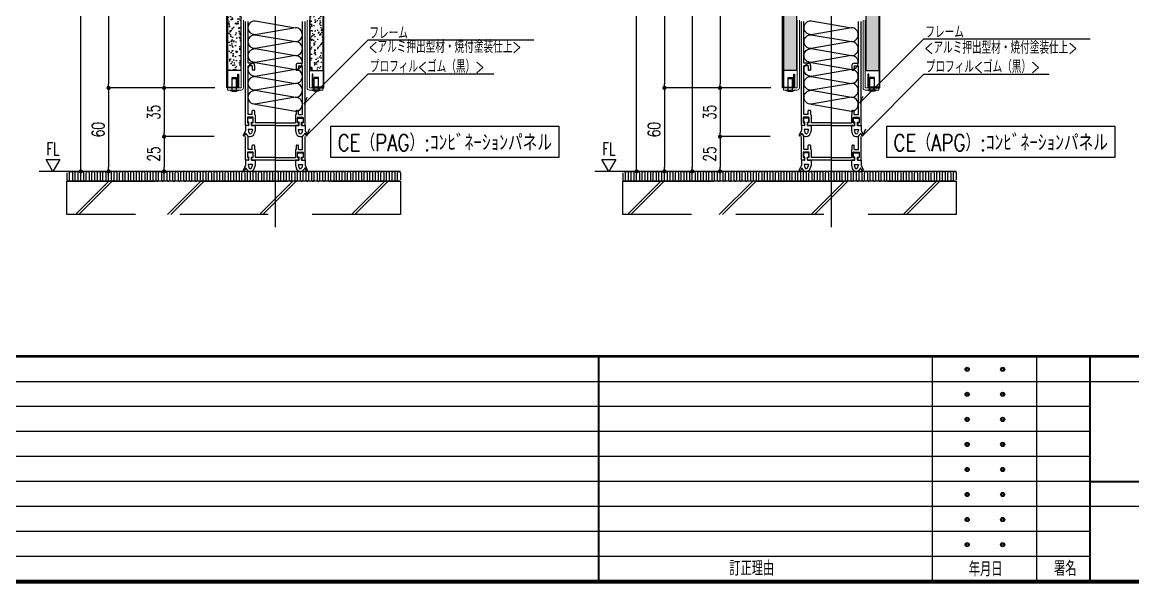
# Model space of a CAD drawing. Extents: x 21 to 47673, y 9 to 26406.
# Drawn here: x 16078 to 16877, y 18877 to 19281 of the extents above; entities that cross this region are included whole.
import ezdxf
from ezdxf.enums import TextEntityAlignment as Align

# ---------------------------------------------------------------- set-up
doc = ezdxf.new("R2010")
doc.units = 0
doc.header["$LTSCALE"] = 10
doc.header["$PDMODE"] = 35
doc.header["$PDSIZE"] = 5
doc.linetypes.add('HIDDEN', pattern=[9.525, 6.35, -3.175])
for name, color, linetype in [('_別途', 6, 'Continuous'), ('_図面枠', 7, 'Continuous'), ('_基準', 1, 'Continuous'), ('_文字', 3, 'Continuous'), ('_製品', 4, 'Continuous'), ('_製品寸法', 9, 'Continuous'), ('_製品点線', 6, 'Continuous')]:
    doc.layers.add(name, color=color, linetype=linetype)
doc.styles.add('OKAMURA', font='simplex8.shx', dxfattribs={"width": 0.7, "bigfont": 'BIGFONT.shx'})
doc.dimstyles.new('OKAMURA-003', dxfattribs={"dimscale": 3, "dimtxt": 3, "dimasz": 1, "dimexe": 0, "dimexo": 3, "dimgap": 1, "dimtad": 1, "dimdec": 3, "dimdsep": 46, "dimtxsty": 'OKAMURA', "dimblk1": 'DOT', "dimblk2": 'DOT', "dimsah": 1, "dimcen": 0, "dimclrd": 9, "dimclre": 9, "dimclrt": 3, "dimadec": 0, "dimazin": 0, "dimtfac": 1, "dimtdec": 3, "dimtix": 1, "dimtmove": 2, "dimatfit": 3, "dimldrblk": 'NONE', "dimfxl": 0, "dimtolj": 1, "dimarcsym": 0})
pattern_1 = [(127.5, (-4866.6654, -2927.263), (-4.8941324, -0.160003), [0, -3.8608, 0, -4.318, 0, -4.1275]), (97.5, (-4866.6654, -2927.263), (-7.168251, 4.495233), [0, -2.0828, 0, -3.4798, 0, -1.3335]), (57.5, (-4866.6654, -2930.387), (-0.014372, 7.9099237), [0, -1.27, 0, -4.572, 0, -5.969]), (47.5, (-4866.6654, -2930.387), (-2.229293, 7.6355645), [0, -0.635, 0, -2.9972, 0, -3.429])]
pattern_2 = [(127.5, (-4866.6654, -2927.263), (-4.8941324, -0.160003), [0, -3.8608, 0, -4.318, 0, -4.1275]), (97.5, (-4866.6654, -2927.263), (-7.168251, 4.495233), [0, -2.0828, 0, -3.4798, 0, -1.3335]), (57.5, (-4866.6654, -2930.387), (-0.014372, 7.9099237), [0, -1.27, 0, -4.572, 0, -5.969]), (47.5, (-4866.6654, -2930.387), (-2.229293, 7.6355645), [0, -0.635, 0, -2.9972, 0, -3.429])]

# ---------------------------------------------------------------- blocks, each defined once
blk = doc.blocks.new('WAKU')
at = {"layer": '_図面枠', "color": 7, "linetype": 'Continuous'}
for p, q in [((524.25, 54), (524.25, 0)), ((549.25, 54), (549.25, 0)), ((562.06, 42), (0, 42)), ((562.06, 36), (0, 36)), ((562.06, 30), (0, 30)), ((444.25, 24), (0, 24)), ((562.06, 24), (444.25, 24)), ((632.06, 18), (30, 18)), ((562.06, 12), (30, 12)), ((562.06, 6), (30, 6))]:
    blk.add_line(p, q, dxfattribs=at)
at = {"layer": '_図面枠', "color": 7}
blk.add_line((0, 48), (632.06, 48), dxfattribs=at)
at = {"layer": '_図面枠', "color": 7, "const_width": 1}
blk.add_lwpolyline([(803, 565), (0, 565), (0, 0), (803, 0)], close=True, dxfattribs=at)
at = {"layer": '_図面枠', "color": 7}
for points, const_width in [([(0, 54), (803, 54)], 0.7), ([(562.06, 24), (803, 24)], 0.5)]:
    blk.add_lwpolyline(points, dxfattribs=dict(at, const_width=const_width))
at = {"layer": '_図面枠', "color": 7, "linetype": 'Continuous', "const_width": 0.5}
for points in [[(444.25, 54), (444.25, 0)], [(562.06, 54), (562.06, 0)]]:
    blk.add_lwpolyline(points, dxfattribs=at)
at = {"layer": '_図面枠', "color": 7, "linetype": 'Continuous'}
for centre, radius in [((532.61, 50.89), 0.5), ((532.61, 50.89), 0.25), ((541.11, 50.89), 0.5), ((541.11, 50.89), 0.25), ((532.61, 44.89), 0.5), ((541.11, 44.89), 0.5), ((532.61, 44.89), 0.25), ((541.11, 44.89), 0.25), ((532.61, 38.89), 0.5), ((532.61, 38.89), 0.25), ((541.11, 38.89), 0.5), ((541.11, 38.89), 0.25), ((532.61, 32.89), 0.5), ((532.61, 32.89), 0.25), ((541.11, 32.89), 0.5), ((541.11, 32.89), 0.25), ((532.61, 26.89), 0.5), ((532.61, 26.89), 0.25), ((541.11, 26.89), 0.5), ((541.11, 26.89), 0.25), ((532.61, 20.89), 0.5), ((541.11, 20.89), 0.5), ((532.61, 20.89), 0.25), ((541.11, 20.89), 0.25), ((532.61, 14.89), 0.5), ((532.61, 14.89), 0.25), ((541.11, 14.89), 0.5), ((541.11, 14.89), 0.25), ((532.61, 8.89), 0.5), ((532.61, 8.89), 0.25), ((541.11, 8.89), 0.5), ((541.11, 8.89), 0.25)]:
    blk.add_circle(centre, radius, dxfattribs=at)
at = {"layer": '_図面枠', "color": 3, "style": 'OKAMURA', "width": 0.7}
for s, p in [('訂正理由 ', (475.56, 1.46)), ('年月日 ', (533, 1.26)), ('署名 ', (553.44, 1.4))]:
    blk.add_text(s, height=3.5, dxfattribs=at).set_placement(p)
blk = doc.blocks.new('_DOT')
at = {"color": 0, "linetype": 'ByBlock'}
blk.add_line((-0.5, 0), (-1, 0), dxfattribs=at)
at = {"color": 0, "linetype": 'ByBlock', "const_width": 0.5}
blk.add_lwpolyline([(-0.25, 0, 1), (0.25, 0, 1)], format="xyb", close=True, dxfattribs=at)
blk = doc.blocks.new('*D1159')
at = {"layer": '_製品寸法', "color": 9, "lineweight": -2, "transparency": 16777216}
for p, q in [((-149, 650), (-140, 650)), ((-140, 2.98), (-140, 647)), ((-149, -0.02), (-140, -0.02))]:
    blk.add_line(p, q, dxfattribs=at)
at = {"layer": 'Defpoints', "color": 0, "transparency": 16777216}
for p in [(-140, 650), (-140, 650), (-140, -0.02)]:
    blk.add_point(p, dxfattribs=at)
at = {"layer": '_製品寸法', "color": 9, "lineweight": -2, "transparency": 16777216, "xscale": 3, "yscale": 3, "zscale": 3}
for p, rotation in [((-140, 650), 90), ((-140, -0.02), 270)]:
    blk.add_blockref('_DOT', p, dxfattribs=dict(at, rotation=rotation))
at = {"layer": '_製品寸法', "color": 3, "transparency": 16777216, "insert": (-147.5, 324.99), "char_height": 9, "attachment_point": 5, "rotation": 90, "style": 'OKAMURA'}
blk.add_mtext('\\A1;CH=2400～3500', dxfattribs=at)
blk = doc.blocks.new('_None')
blk = doc.blocks.new('*D1161')
at = {"layer": '_製品寸法', "color": 9, "lineweight": -2, "transparency": 16777216}
for p, q in [((-43.4, 620), (-120, 620)), ((-120, 617), (-120, 63)), ((-43.4, 60), (-120, 60))]:
    blk.add_line(p, q, dxfattribs=at)
at = {"layer": 'Defpoints', "color": 0, "transparency": 16777216}
for p in [(-34.4, 620), (-120, 60), (-34.4, 60)]:
    blk.add_point(p, dxfattribs=at)
at = {"layer": '_製品寸法', "color": 9, "lineweight": -2, "transparency": 16777216, "xscale": 3, "yscale": 3, "zscale": 3}
for p, rotation in [((-120, 620), 90), ((-120, 60), 270)]:
    blk.add_blockref('_DOT', p, dxfattribs=dict(at, rotation=rotation))
at = {"layer": '_製品寸法', "color": 3, "transparency": 16777216, "insert": (-127.5, 340), "char_height": 9, "attachment_point": 5, "rotation": 90, "style": 'OKAMURA'}
blk.add_mtext('\\A1;PH=2310~3410', dxfattribs=at)
blk = doc.blocks.new('*D1162')
at = {"layer": '_製品寸法', "color": 9, "lineweight": -2, "transparency": 16777216}
for p, q in [((-43.4, 60), (-120, 60)), ((-120, 57), (-120, 3)), ((-129, 0), (-120, 0))]:
    blk.add_line(p, q, dxfattribs=at)
at = {"layer": 'Defpoints', "color": 0, "transparency": 16777216}
for p in [(-34.4, 60), (-120, 0), (-120, 0)]:
    blk.add_point(p, dxfattribs=at)
at = {"layer": '_製品寸法', "color": 9, "lineweight": -2, "transparency": 16777216, "xscale": 3, "yscale": 3, "zscale": 3}
for p, rotation in [((-120, 60), 90), ((-120, 0), 270)]:
    blk.add_blockref('_DOT', p, dxfattribs=dict(at, rotation=rotation))
at = {"layer": '_製品寸法', "color": 3, "transparency": 16777216, "insert": (-127.5, 30), "char_height": 9, "attachment_point": 5, "rotation": 90, "style": 'OKAMURA'}
blk.add_mtext('\\A1;60', dxfattribs=at)
blk = doc.blocks.new('*D1163')
at = {"layer": '_製品寸法', "color": 9, "lineweight": -2, "transparency": 16777216}
for p, q in [((-43.4, 60), (-80, 60)), ((-80, 57), (-80, 28)), ((-44, 25), (-80, 25))]:
    blk.add_line(p, q, dxfattribs=at)
at = {"layer": 'Defpoints', "color": 0, "transparency": 16777216}
for p in [(-34.4, 60), (-80, 25), (-35, 25)]:
    blk.add_point(p, dxfattribs=at)
at = {"layer": '_製品寸法', "color": 9, "lineweight": -2, "transparency": 16777216, "xscale": 3, "yscale": 3, "zscale": 3}
for p, rotation in [((-80, 60), 90), ((-80, 25), 270)]:
    blk.add_blockref('_DOT', p, dxfattribs=dict(at, rotation=rotation))
at = {"layer": '_製品寸法', "color": 3, "transparency": 16777216, "insert": (-87.5, 42.5), "char_height": 9, "attachment_point": 5, "rotation": 90, "style": 'OKAMURA'}
blk.add_mtext('\\A1;35', dxfattribs=at)
blk = doc.blocks.new('*D1164')
at = {"layer": '_製品寸法', "color": 9, "lineweight": -2, "transparency": 16777216}
for p, q in [((-44, 25), (-80, 25)), ((-80, 22), (-80, 3)), ((-89, 0), (-80, 0))]:
    blk.add_line(p, q, dxfattribs=at)
at = {"layer": 'Defpoints', "color": 0, "transparency": 16777216}
for p in [(-35, 25), (-80, 0), (-80, 0)]:
    blk.add_point(p, dxfattribs=at)
at = {"layer": '_製品寸法', "color": 9, "lineweight": -2, "transparency": 16777216, "xscale": 3, "yscale": 3, "zscale": 3}
for p, rotation in [((-80, 25), 90), ((-80, 0), 270)]:
    blk.add_blockref('_DOT', p, dxfattribs=dict(at, rotation=rotation))
at = {"layer": '_製品寸法', "color": 3, "transparency": 16777216, "insert": (-87.5, 12.5), "char_height": 9, "attachment_point": 5, "rotation": 90, "style": 'OKAMURA'}
blk.add_mtext('\\A1;25', dxfattribs=at)
blk = doc.blocks.new('*D1166')
at = {"layer": '_製品寸法', "color": 9, "lineweight": -2, "transparency": 16777216}
for p, q in [((-44, 230), (-80, 230)), ((-80, 227), (-80, 63)), ((-44, 60), (-80, 60))]:
    blk.add_line(p, q, dxfattribs=at)
at = {"layer": 'Defpoints', "color": 0, "transparency": 16777216}
for p in [(-35, 230), (-80, 60), (-35, 60)]:
    blk.add_point(p, dxfattribs=at)
at = {"layer": '_製品寸法', "color": 9, "lineweight": -2, "transparency": 16777216, "xscale": 3, "yscale": 3, "zscale": 3}
for p, rotation in [((-80, 230), 90), ((-80, 60), 270)]:
    blk.add_blockref('_DOT', p, dxfattribs=dict(at, rotation=rotation))
blk = doc.blocks.new('A$C3B5038DA')
at = {"color": 0, "linetype": 'HIDDEN'}
for p, q in [((-21.5, 8.3), (-21.5, 25)), ((-19.6, 15.8), (-19.6, 25)), ((19.6, 15.8), (19.6, 25)), ((21.5, 8.3), (21.5, 25)), ((-16.6, 15.8), (-16.6, 18.5)), ((-15.2, 18.8), (-16.3, 18.8)), ((-14.9, 18.5), (-14.9, 15.8)), ((14.9, 18.5), (14.9, 15.8)), ((15.2, 18.8), (16.3, 18.8)), ((16.6, 15.8), (16.6, 18.5)), ((-21.5, 8), (-21.5, 4.5)), ((-18.95, 8), (-21.5, 8)), ((-19.5, 8), (-21.2, 8)), ((-20.1, 13.6), (-20.1, 10)), ((-20.1, 10), (-19.2, 10)), ((-16, 13.3), (-20, 13.3)), ((-20, 13.3), (-20, 10.3)), ((-18.95, 10.3), (-20, 10.3)), ((-16.2, 13.9), (-19.8, 13.9)), ((-16.6, 15.8), (-19.6, 15.8)), ((-19.2, 10), (-19.2, 8.3)), ((-18.95, 8), (-18.95, 10.3)), ((-17.05, 8), (-17.05, 10.3)), ((-17.05, 10.3), (-16, 10.3)), ((-17.05, 8), (-17.05, 10.3)), ((-17.05, 8), (-14.5, 8)), ((-17, 8.3), (-17, 10)), ((-15.9, 10), (-17, 10)), ((-0.3, 8), (-16.7, 8)), ((-16, 10.3), (-16, 13.3)), ((-15.9, 10), (-15.9, 13.6)), ((-14.8, 15.8), (-14.9, 15.8)), ((-14.5, 15.5), (-14.5, 10)), ((0, 10), (-14.5, 10)), ((-14.5, 8), (-14.5, 4.5)), ((-0.3, 8), (0, 8.3)), ((0, 10), (14.5, 10)), ((0.3, 8), (0, 8.3)), ((0.3, 8), (16.7, 8)), ((14.5, 15.5), (14.5, 10)), ((17.05, 8), (14.5, 8)), ((14.5, 8), (14.5, 4.5)), ((14.8, 15.8), (14.9, 15.8)), ((15.9, 10), (15.9, 13.6)), ((15.9, 10), (17, 10)), ((16, 13.3), (20, 13.3)), ((16, 10.3), (16, 13.3)), ((17.05, 10.3), (16, 10.3)), ((16.2, 13.9), (19.8, 13.9)), ((16.6, 15.8), (19.6, 15.8)), ((17, 8.3), (17, 10)), ((17.05, 8), (17.05, 10.3)), ((17.05, 8), (17.05, 10.3)), ((18.95, 10.3), (20, 10.3)), ((18.95, 8), (18.95, 10.3)), ((18.95, 8), (21.5, 8)), ((19.2, 10), (19.2, 8.3)), ((20.1, 10), (19.2, 10)), ((19.5, 8), (21.2, 8)), ((20, 13.3), (20, 10.3)), ((20.1, 13.6), (20.1, 10)), ((21.5, 8), (21.5, 4.5)), ((-21.5, 4.5), (-23.01, 1.21)), ((-21.11, 2.5), (-22.12, 0.75)), ((-21.11, 2.5), (-20.67, 1.63)), ((-16.44, 5), (-19.56, 5)), ((-19.56, 5), (-18.97, 2.74)), ((-16.44, 5), (-17.03, 2.74)), ((-14.5, 4.5), (-15.1, 2.23)), ((14.5, 4.5), (15.1, 2.23)), ((16.44, 5), (19.56, 5)), ((16.44, 5), (17.03, 2.74)), ((19.56, 5), (18.97, 2.74)), ((21.11, 2.5), (20.67, 1.63)), ((21.11, 2.5), (22.12, 0.75)), ((21.5, 4.5), (23.01, 1.21))]:
    blk.add_line(p, q, dxfattribs=at)
for centre, radius, start, end in [((-16.3, 18.5), 0.3, 89.99992, 179.99992), ((-15.2, 18.5), 0.3, 359.99992, 89.99992), ((15.2, 18.5), 0.3, 90.00002, 180.00002), ((16.3, 18.5), 0.3, 0.00002, 90.00002), ((-21.2, 8.3), 0.3, 179.99992, 269.99992), ((-19.8, 13.6), 0.3, 89.99992, 179.99992), ((-19.5, 8.3), 0.3, 269.99992, 359.99992), ((-16.7, 8.3), 0.3, 179.99992, 269.99992), ((-16.2, 13.6), 0.3, 359.99992, 89.99992), ((-14.8, 15.5), 0.3, 359.99992, 89.99992), ((14.8, 15.5), 0.3, 90.00002, 180.00002), ((16.2, 13.6), 0.3, 90.00002, 180.00002), ((16.7, 8.3), 0.3, 270.00002, 0.00002), ((19.5, 8.3), 0.3, 180.00002, 270.00002), ((19.8, 13.6), 0.3, 0.00002, 90.00002), ((21.2, 8.3), 0.3, 270.00002, 0.00002), ((-22.56, 1), 0.5, 155.32917, 329.9976), ((-18, 3), 3, 207.0918, 345.18235), ((-18, 3), 1, 195.06497, 345.18235), ((18, 3), 3, 194.81759, 332.90814), ((18, 3), 1, 194.81759, 344.93497), ((22.56, 1), 0.5, 210.00234, 24.67077)]:
    blk.add_arc(centre, radius, start, end, dxfattribs=at)
blk = doc.blocks.new('A$C096F286E')
at = {"layer": '_製品'}
for p, q in [((6.2, 9), (0, 9)), ((1.53, 9), (1.53, 0)), ((4.68, 9), (4.68, 0)), ((4.68, 0.5), (1.53, 0.5)), ((4.68, 0), (1.53, 0))]:
    blk.add_line(p, q, dxfattribs=at)
blk.add_arc((3.1, 4.7), 5.31, 54.24261, 125.75739, dxfattribs=at)
blk = doc.blocks.new('P15PAG縦')
at = {"layer": '_製品'}
h = blk.add_hatch(dxfattribs=at)
h.set_pattern_fill('AR-SAND', color=256, scale=0.1, angle=90, style=0)
h.set_pattern_definition(pattern_1)
edge = h.paths.add_edge_path()
edge.add_line((-24.9, 188.5), (-24.9, 72.5))
edge.add_line((-24.9, 72.5), (-34.4, 72.5))
edge.add_line((-34.4, 72.5), (-34.4, 188.5))
h = blk.add_hatch(dxfattribs=at)
h.set_pattern_fill('AR-SAND', color=256, scale=0.1, angle=90, style=0)
h.set_pattern_definition(pattern_1)
edge = h.paths.add_edge_path()
edge.add_line((24.9, 188.5), (24.9, 72.5))
edge.add_line((24.9, 72.5), (34.4, 72.5))
edge.add_line((34.4, 72.5), (34.4, 188.5))
at = {"layer": '_製品', "lineweight": 15}
for p, q in [((-24.5, 60), (-24.5, 108.8)), ((-22.9, 60), (-22.9, 108.8)), ((22.9, 60), (22.9, 108.8)), ((24.5, 60), (24.5, 108.8)), ((-34.4, 60), (-24.5, 60)), ((-34.4, 60), (-34.4, 58.4)), ((-34.4, 58.4), (-24.5, 58.4)), ((34.15, 60), (24.5, 60)), ((34.15, 58.4), (24.5, 58.4)), ((34.15, 60), (34.15, 58.4))]:
    blk.add_line(p, q, dxfattribs=at)
at = {"layer": '_製品'}
for p, q in [((-21.5, 33.3), (-21.5, 107.7)), ((-19.6, 77.7), (-19.6, 107.7)), ((19.6, 77.7), (19.6, 107.7)), ((21.5, 33.3), (21.5, 107.7)), ((-16.4, 77.7), (-19.6, 77.7)), ((-19.6, 40.8), (-19.6, 75.8)), ((-16.6, 75.8), (-19.6, 75.8)), ((-16.6, 75.8), (-16.6, 73.1)), ((-15.2, 72.8), (-16.3, 72.8)), ((-14.9, 76.2), (-14.9, 73.1)), ((14.9, 76.2), (14.9, 73.1)), ((15.2, 72.8), (16.3, 72.8)), ((16.4, 77.7), (19.6, 77.7)), ((16.6, 75.8), (19.6, 75.8)), ((16.6, 75.8), (16.6, 73.1)), ((19.6, 40.8), (19.6, 75.8)), ((-16.6, 40.8), (-19.6, 40.8)), ((-16.6, 40.8), (-16.6, 43.5)), ((-15.2, 43.8), (-16.3, 43.8)), ((-14.9, 43.5), (-14.9, 40.8)), ((-14.8, 40.8), (-14.9, 40.8)), ((-14.5, 40.5), (-14.5, 35)), ((14.5, 40.5), (14.5, 35)), ((14.8, 40.8), (14.9, 40.8)), ((14.9, 43.5), (14.9, 40.8)), ((15.2, 43.8), (16.3, 43.8)), ((16.6, 40.8), (16.6, 43.5)), ((16.6, 40.8), (19.6, 40.8)), ((-21.5, 33), (-21.5, 29.5)), ((-18.95, 33), (-21.5, 33)), ((-19.5, 33), (-21.2, 33)), ((-20.1, 38.6), (-20.1, 35)), ((-20.1, 35), (-19.2, 35)), ((-16, 38.3), (-20, 38.3)), ((-20, 38.3), (-20, 35.3)), ((-18.95, 35.3), (-20, 35.3)), ((-16.2, 38.9), (-19.8, 38.9)), ((-19.2, 35), (-19.2, 33.3)), ((-18.95, 33), (-18.95, 35.3)), ((-17.05, 33), (-17.05, 35.3)), ((-17.05, 35.3), (-16, 35.3)), ((-17.05, 33), (-17.05, 35.3)), ((-17.05, 33), (-14.5, 33)), ((-17, 33.3), (-17, 35)), ((-15.9, 35), (-17, 35)), ((-0.3, 33), (-16.7, 33)), ((-16, 35.3), (-16, 38.3)), ((-15.9, 35), (-15.9, 38.6)), ((0, 35), (-14.5, 35)), ((-14.5, 33), (-14.5, 29.5)), ((-0.3, 33), (0, 33.3)), ((0, 35), (14.5, 35)), ((0.3, 33), (0, 33.3)), ((0.3, 33), (16.7, 33)), ((17.05, 33), (14.5, 33)), ((14.5, 33), (14.5, 29.5)), ((15.9, 35), (15.9, 38.6)), ((15.9, 35), (17, 35)), ((16, 38.3), (20, 38.3)), ((16, 35.3), (16, 38.3)), ((17.05, 35.3), (16, 35.3)), ((16.2, 38.9), (19.8, 38.9)), ((17, 33.3), (17, 35)), ((17.05, 33), (17.05, 35.3)), ((17.05, 33), (17.05, 35.3)), ((18.95, 35.3), (20, 35.3)), ((18.95, 33), (18.95, 35.3)), ((18.95, 33), (21.5, 33)), ((19.2, 35), (19.2, 33.3)), ((20.1, 35), (19.2, 35)), ((19.5, 33), (21.2, 33)), ((20, 38.3), (20, 35.3)), ((20.1, 38.6), (20.1, 35)), ((21.5, 33), (21.5, 29.5)), ((-21.5, 29.5), (-23.01, 26.21)), ((-21.11, 27.5), (-22.12, 25.75)), ((-21.11, 27.5), (-20.67, 26.63)), ((-16.44, 30), (-19.56, 30)), ((-19.56, 30), (-18.97, 27.74)), ((-16.44, 30), (-17.03, 27.74)), ((-14.5, 29.5), (-15.1, 27.23)), ((14.5, 29.5), (15.1, 27.23)), ((16.44, 30), (19.56, 30)), ((16.44, 30), (17.03, 27.74)), ((19.56, 30), (18.97, 27.74)), ((21.11, 27.5), (20.67, 26.63)), ((21.11, 27.5), (22.12, 25.75)), ((21.5, 29.5), (23.01, 26.21))]:
    blk.add_line(p, q, dxfattribs=at)
at = {"layer": '_製品', "color": 6, "linetype": 'ByBlock', "ltscale": 0.5}
blk.add_line((-14.5, 48.28), (14.5, 43.28), dxfattribs=at)
at = {"layer": '_製品'}
for points in [[(-34.4, 188.5), (-34.4, 60.6), (-27, 60.6), (-27, 70), (-26.4, 70), (-26.4, 60.6, -0.414214), (-27, 60), (-34.4, 60, -0.414214), (-35, 60.6), (-35, 188.5)], [(34.4, 188.5), (34.4, 60.6), (27, 60.6), (27, 70), (26.4, 70), (26.4, 60.6, 0.414214), (27, 60), (34.4, 60, 0.414214), (35, 60.6), (35, 188.5)]]:
    blk.add_lwpolyline(points, format="xyb", dxfattribs=at)
for points in [[(-24.9, 188.5), (-24.9, 72.5), (-34.4, 72.5), (-34.4, 188.5)], [(24.9, 188.5), (24.9, 72.5), (34.4, 72.5), (34.4, 188.5)]]:
    blk.add_lwpolyline(points, dxfattribs=at)
at = {"layer": '_製品', "color": 6, "linetype": 'ByBlock', "ltscale": 0.5}
for points in [[(14.5, 93.28), (14.5, 93.28, 0.414214), (19.5, 98.28), (19.5, 98.28, 0.414214), (14.5, 103.28), (14.5, 103.28), (-14.5, 98.28), (-14.5, 98.28, -0.414214), (-19.5, 103.28), (-19.5, 103.28, -0.414214), (-14.5, 108.28), (-14.5, 108.28), (14.5, 103.28)], [(14.5, 83.28), (14.5, 83.28, 0.414214), (19.5, 88.28), (19.5, 88.28, 0.414214), (14.5, 93.28), (14.5, 93.28), (-14.5, 88.28), (-14.5, 88.28, -0.414214), (-19.5, 93.28), (-19.5, 93.28, -0.414214), (-14.5, 98.28), (-14.5, 98.28), (14.5, 93.28)], [(14.5, 73.28), (14.5, 73.28, 0.414214), (19.5, 78.28), (19.5, 78.28, 0.414214), (14.5, 83.28), (14.5, 83.28), (-14.5, 78.28), (-14.5, 78.28, -0.414214), (-19.5, 83.28), (-19.5, 83.28, -0.414214), (-14.5, 88.28), (-14.5, 88.28), (14.5, 83.28)], [(14.5, 63.28), (14.5, 63.28, 0.414214), (19.5, 68.28), (19.5, 68.28, 0.414214), (14.5, 73.28), (14.5, 73.28), (-14.5, 68.28), (-14.5, 68.28, -0.414214), (-19.5, 73.28), (-19.5, 73.28, -0.414214), (-14.5, 78.28), (-14.5, 78.28), (14.5, 73.28)], [(14.5, 53.28), (14.5, 53.28, 0.414214), (19.5, 58.28), (19.5, 58.28, 0.414214), (14.5, 63.28), (14.5, 63.28), (-14.5, 58.28), (-14.5, 58.28, -0.414214), (-19.5, 63.28), (-19.5, 63.28, -0.414214), (-14.5, 68.28), (-14.5, 68.28), (14.5, 63.28)], [(14.5, 43.28), (14.5, 43.28, 0.414214), (19.5, 48.28), (19.5, 48.28, 0.414214), (14.5, 53.28), (14.5, 53.28), (-14.5, 48.28), (-14.5, 48.28, -0.414214), (-19.5, 53.28), (-19.5, 53.28, -0.414214), (-14.5, 58.28), (-14.5, 58.28), (14.5, 53.28)]]:
    blk.add_lwpolyline(points, format="xyb", dxfattribs=at)
at = {"layer": '_製品'}
for centre, radius, start, end in [((-16.3, 73.1), 0.3, 179.99992, 269.99992), ((-16.4, 76.2), 1.5, 359.99992, 89.99992), ((-15.2, 73.1), 0.3, 269.99992, 359.99992), ((16.4, 76.2), 1.5, 90.00002, 180.00002), ((15.2, 73.1), 0.3, 180.00002, 270.00002), ((16.3, 73.1), 0.3, 270.00002, 0.00002), ((-16.3, 43.5), 0.3, 89.99992, 179.99992), ((-15.2, 43.5), 0.3, 359.99992, 89.99992), ((-14.8, 40.5), 0.3, 359.99992, 89.99992), ((14.8, 40.5), 0.3, 90.00002, 180.00002), ((15.2, 43.5), 0.3, 90.00002, 180.00002), ((16.3, 43.5), 0.3, 0.00002, 90.00002), ((-21.2, 33.3), 0.3, 179.99992, 269.99992), ((-19.8, 38.6), 0.3, 89.99992, 179.99992), ((-19.5, 33.3), 0.3, 269.99992, 359.99992), ((-16.7, 33.3), 0.3, 179.99992, 269.99992), ((-16.2, 38.6), 0.3, 359.99992, 89.99992), ((16.2, 38.6), 0.3, 90.00002, 180.00002), ((16.7, 33.3), 0.3, 270.00002, 0.00002), ((19.5, 33.3), 0.3, 180.00002, 270.00002), ((19.8, 38.6), 0.3, 0.00002, 90.00002), ((21.2, 33.3), 0.3, 270.00002, 0.00002), ((-22.56, 26), 0.5, 155.32917, 329.9976), ((-18, 28), 3, 207.0918, 345.18235), ((-18, 28), 1, 195.06497, 345.18235), ((18, 28), 3, 194.81759, 332.90814), ((18, 28), 1, 194.81759, 344.93497), ((22.56, 26), 0.5, 210.00234, 24.67077)]:
    blk.add_arc(centre, radius, start, end, dxfattribs=at)
at = {"layer": '_製品', "lineweight": 15}
for centre, start, end in [((-24.5, 60), 270, 0), ((24.5, 60), 180, 270)]:
    blk.add_arc(centre, 1.6, start, end, dxfattribs=at)
at = {"rotation": 180.0000000014591}
blk.add_blockref('A$C096F286E', (-26.35, 67.4), dxfattribs=at)
at = {"xscale": -1, "rotation": 180}
blk.add_blockref('A$C096F286E', (26.35, 67.4), dxfattribs=at)
at = {"layer": '_製品点線'}
blk.add_blockref('A$C3B5038DA', (0, 0), dxfattribs=at)
blk = doc.blocks.new('床仕上ｶｰﾍﾟｯﾄ')
at = {"linetype": 'ByBlock', "lineweight": -2}
h = blk.add_hatch(dxfattribs=at)
h.set_pattern_fill('JIS_LC_8', color=0, scale=6, style=0)
h.set_pattern_definition([(45, (-398.12, -548.723), (-33.0926, 33.0926), []), (45, (-395.72, -548.723), (-33.0926, 33.0926), [])])
h.paths.add_polyline_path([(-150, -7), (90, -7), (90, -31), (-150, -31)])
at = {"color": 0, "linetype": 'ByBlock', "lineweight": -2}
for p, q in [((90, 0), (-170, 0)), ((90, -7), (-150, -7))]:
    blk.add_line(p, q, dxfattribs=at)
blk.add_lwpolyline([(-150, -1), (-150, -6, 0.414214), (-149, -7, 0.414214), (-148, -6), (-148, -1, -0.414214), (-147, 0, -0.414214), (-146, -1), (-146, -6, 0.414214), (-145, -7, 0.414214), (-144, -6), (-144, -1, -0.414214), (-143, 0, -0.414214), (-142, -1), (-142, -6, 0.414214), (-141, -7, 0.414214), (-140, -6), (-140, -1, -0.414214), (-139, 0, -0.414214), (-138, -1), (-138, -6, 0.414214), (-137, -7, 0.414214), (-136, -6), (-136, -1, -0.414214), (-135, 0, -0.414214), (-134, -1), (-134, -6, 0.414214), (-133, -7, 0.414214), (-132, -6), (-132, -1, -0.414214), (-131, 0, -0.414214), (-130, -1), (-130, -6, 0.414214), (-129, -7, 0.414214), (-128, -6), (-128, -1, -0.414214), (-127, 0, -0.414214), (-126, -1), (-126, -6, 0.414214), (-125, -7, 0.414214), (-124, -6), (-124, -1, -0.414214), (-123, 0, -0.414214), (-122, -1), (-122, -6, 0.414214), (-121, -7, 0.414214), (-120, -6), (-120, -1, -0.414214), (-119, 0, -0.414214), (-118, -1), (-118, -6, 0.414214), (-117, -7, 0.414214), (-116, -6), (-116, -1, -0.414214), (-115, 0, -0.414214), (-114, -1), (-114, -6, 0.414214), (-113, -7, 0.414214), (-112, -6), (-112, -1, -0.414214), (-111, 0, -0.414214), (-110, -1), (-110, -6, 0.414214), (-109, -7, 0.414214), (-108, -6), (-108, -1, -0.414214), (-107, 0, -0.414214), (-106, -1), (-106, -6, 0.414214), (-105, -7, 0.414214), (-104, -6), (-104, -1, -0.414214), (-103, 0, -0.414214), (-102, -1), (-102, -6, 0.414214), (-101, -7, 0.414214), (-100, -6), (-100, -1, -0.414214), (-99, 0, -0.414214), (-98, -1), (-98, -6, 0.414214), (-97, -7, 0.414214), (-96, -6), (-96, -1, -0.414214), (-95, 0, -0.414214), (-94, -1), (-94, -6, 0.414214), (-93, -7, 0.414214), (-92, -6), (-92, -1, -0.414214), (-91, 0, -0.414214), (-90, -1), (-90, -6, 0.414214), (-89, -7, 0.414214), (-88, -6), (-88, -1, -0.414214), (-87, 0, -0.414214), (-86, -1), (-86, -6, 0.414214), (-85, -7, 0.414214), (-84, -6), (-84, -1, -0.414214), (-83, 0, -0.414214), (-82, -1), (-82, -6, 0.414214), (-81, -7, 0.414214), (-80, -6), (-80, -1, -0.414214), (-79, 0, -0.414214), (-78, -1), (-78, -6, 0.414214), (-77, -7, 0.414214), (-76, -6), (-76, -1, -0.414214), (-75, 0, -0.414214), (-74, -1), (-74, -6, 0.414214), (-73, -7, 0.414214), (-72, -6), (-72, -1, -0.414214), (-71, 0, -0.414214), (-70, -1), (-70, -6, 0.414214), (-69, -7, 0.414214), (-68, -6), (-68, -1, -0.414214), (-67, 0, -0.414214), (-66, -1), (-66, -6, 0.414214), (-65, -7, 0.414214), (-64, -6), (-64, -1, -0.414214), (-63, 0, -0.414214), (-62, -1), (-62, -6, 0.414214), (-61, -7, 0.414214), (-60, -6), (-60, -1, -0.414214), (-59, 0, -0.414214), (-58, -1), (-58, -6, 0.414214), (-57, -7, 0.414214), (-56, -6), (-56, -1, -0.414214), (-55, 0, -0.414214), (-54, -1), (-54, -6, 0.414214), (-53, -7, 0.414214), (-52, -6), (-52, -1, -0.414214), (-51, 0, -0.414214), (-50, -1), (-50, -6, 0.414214), (-49, -7, 0.414214), (-48, -6), (-48, -1, -0.414214), (-47, 0, -0.414214), (-46, -1), (-46, -6, 0.414214), (-45, -7, 0.414214), (-44, -6), (-44, -1, -0.414214), (-43, 0, -0.414214), (-42, -1), (-42, -6, 0.414214), (-41, -7, 0.414214), (-40, -6), (-40, -1, -0.414214), (-39, 0, -0.414214), (-38, -1), (-38, -6, 0.414214), (-37, -7, 0.414214), (-36, -6), (-36, -1, -0.414214), (-35, 0, -0.414214), (-34, -1), (-34, -6, 0.414214), (-33, -7, 0.414214), (-32, -6), (-32, -1, -0.414214), (-31, 0, -0.414214), (-30, -1), (-30, -6, 0.414214), (-29, -7, 0.414214), (-28, -6), (-28, -1, -0.414214), (-27, 0, -0.414214), (-26, -1), (-26, -6, 0.414214), (-25, -7, 0.414214), (-24, -6), (-24, -1, -0.414214), (-23, 0, -0.414214), (-22, -1), (-22, -6, 0.414214), (-21, -7, 0.414214), (-20, -6), (-20, -1, -0.414214), (-19, 0, -0.414214), (-18, -1), (-18, -6, 0.414214), (-17, -7, 0.414214), (-16, -6), (-16, -1, -0.414214), (-15, 0, -0.414214), (-14, -1), (-14, -6, 0.414214), (-13, -7, 0.414214), (-12, -6), (-12, -1, -0.414214), (-11, 0, -0.414214), (-10, -1), (-10, -6, 0.414214), (-9, -7, 0.414214), (-8, -6), (-8, -1, -0.414214), (-7, 0, -0.414214), (-6, -1), (-6, -6, 0.414214), (-5, -7, 0.414214), (-4, -6), (-4, -1, -0.414214), (-3, 0, -0.414214), (-2, -1), (-2, -6, 0.414214), (-1, -7, 0.414214), (0, -6), (0, -1, -0.414214), (1, 0, -0.414214), (2, -1), (2, -6, 0.414214), (3, -7, 0.414214), (4, -6), (4, -1, -0.414214), (5, 0, -0.414214), (6, -1), (6, -6, 0.414214), (7, -7, 0.414214), (8, -6), (8, -1, -0.414214), (9, 0, -0.414214), (10, -1), (10, -6, 0.414214), (11, -7, 0.414214), (12, -6), (12, -1, -0.414214), (13, 0, -0.414214), (14, -1), (14, -6, 0.414214), (15, -7, 0.414214), (16, -6), (16, -1, -0.414214), (17, 0, -0.414214), (18, -1), (18, -6, 0.414214), (19, -7, 0.414214), (20, -6), (20, -1, -0.414214), (21, 0, -0.414214), (22, -1), (22, -6, 0.414214), (23, -7, 0.414214), (24, -6), (24, -1, -0.414214), (25, 0, -0.414214), (26, -1), (26, -6, 0.414214), (27, -7, 0.414214), (28, -6), (28, -1, -0.414214), (29, 0, -0.414214), (30, -1), (30, -6, 0.414214), (31, -7, 0.414214), (32, -6), (32, -1, -0.414214), (33, 0, -0.414214), (34, -1), (34, -6, 0.414214), (35, -7, 0.414214), (36, -6), (36, -1, -0.414214), (37, 0, -0.414214), (38, -1), (38, -6, 0.414214), (39, -7, 0.414214), (40, -6), (40, -1, -0.414214), (41, 0, -0.414214), (42, -1), (42, -6, 0.414214), (43, -7, 0.414214), (44, -6), (44, -1, -0.414214), (45, 0, -0.414214), (46, -1), (46, -6, 0.414214), (47, -7, 0.414214), (48, -6), (48, -1, -0.414214), (49, 0, -0.414214), (50, -1), (50, -6, 0.414214), (51, -7, 0.414214), (52, -6), (52, -1, -0.414214), (53, 0, -0.414214), (54, -1), (54, -6, 0.414214), (55, -7, 0.414214), (56, -6), (56, -1, -0.414214), (57, 0, -0.414214), (58, -1), (58, -6, 0.414214), (59, -7, 0.414214), (60, -6), (60, -1, -0.414214), (61, 0, -0.414214), (62, -1), (62, -6, 0.414214), (63, -7, 0.414214), (64, -6), (64, -1, -0.414214), (65, 0, -0.414214), (66, -1), (66, -6, 0.414214), (67, -7, 0.414214), (68, -6), (68, -1, -0.414214), (69, 0, -0.414214), (70, -1), (70, -6, 0.414214), (71, -7, 0.414214), (72, -6), (72, -1, -0.414214), (73, 0, -0.414214), (74, -1), (74, -6, 0.414214), (75, -7, 0.414214), (76, -6), (76, -1, -0.414214), (77, 0, -0.414214), (78, -1), (78, -6, 0.414214), (79, -7, 0.414214), (80, -6), (80, -1, -0.414214), (81, 0, -0.414214), (82, -1), (82, -6, 0.414214), (83, -7, 0.414214), (84, -6), (84, -1, -0.414214), (85, 0, -0.414214), (86, -1), (86, -6, 0.414214), (87, -7, 0.414214), (88, -6), (88, -1, -0.414214), (89, 0, -0.414214), (90, -1), (90, -6)], format="xyb", dxfattribs=at)
at = {"layer": 'Defpoints', "color": 135, "linetype": 'HIDDEN'}
blk.add_lwpolyline([(-150, -7), (90, -7), (90, -31), (-150, -31)], close=True, dxfattribs=at)
blk = doc.blocks.new('*D1188')
at = {"layer": '_製品寸法', "color": 9, "lineweight": -2, "transparency": 16777216}
for p, q in [((-149, 650), (-140, 650)), ((-140, 2.98), (-140, 647)), ((-149, -0.02), (-140, -0.02))]:
    blk.add_line(p, q, dxfattribs=at)
at = {"layer": 'Defpoints', "color": 0, "transparency": 16777216}
for p in [(-140, 650), (-140, 650), (-140, -0.02)]:
    blk.add_point(p, dxfattribs=at)
at = {"layer": '_製品寸法', "color": 9, "lineweight": -2, "transparency": 16777216, "xscale": 3, "yscale": 3, "zscale": 3}
for p, rotation in [((-140, 650), 90), ((-140, -0.02), 270)]:
    blk.add_blockref('_DOT', p, dxfattribs=dict(at, rotation=rotation))
at = {"layer": '_製品寸法', "color": 3, "transparency": 16777216, "insert": (-147.5, 324.99), "char_height": 9, "attachment_point": 5, "rotation": 90, "style": 'OKAMURA'}
blk.add_mtext('\\A1;CH=2500～3500', dxfattribs=at)
blk = doc.blocks.new('*D1190')
at = {"layer": '_製品寸法', "color": 9, "lineweight": -2, "transparency": 16777216}
for p, q in [((-43.4, 620), (-120, 620)), ((-120, 617), (-120, 63)), ((-43.4, 60), (-120, 60))]:
    blk.add_line(p, q, dxfattribs=at)
at = {"layer": 'Defpoints', "color": 0, "transparency": 16777216}
for p in [(-34.4, 620), (-120, 60), (-34.4, 60)]:
    blk.add_point(p, dxfattribs=at)
at = {"layer": '_製品寸法', "color": 9, "lineweight": -2, "transparency": 16777216, "xscale": 3, "yscale": 3, "zscale": 3}
for p, rotation in [((-120, 620), 90), ((-120, 60), 270)]:
    blk.add_blockref('_DOT', p, dxfattribs=dict(at, rotation=rotation))
at = {"layer": '_製品寸法', "color": 3, "transparency": 16777216, "insert": (-127.5, 340), "char_height": 9, "attachment_point": 5, "rotation": 90, "style": 'OKAMURA'}
blk.add_mtext('\\A1;PH=2410~3410', dxfattribs=at)
blk = doc.blocks.new('*D1191')
at = {"layer": '_製品寸法', "color": 9, "lineweight": -2, "transparency": 16777216}
for p, q in [((-43.4, 60), (-120, 60)), ((-120, 57), (-120, 3)), ((-129, 0), (-120, 0))]:
    blk.add_line(p, q, dxfattribs=at)
at = {"layer": 'Defpoints', "color": 0, "transparency": 16777216}
for p in [(-34.4, 60), (-120, 0), (-120, 0)]:
    blk.add_point(p, dxfattribs=at)
at = {"layer": '_製品寸法', "color": 9, "lineweight": -2, "transparency": 16777216, "xscale": 3, "yscale": 3, "zscale": 3}
for p, rotation in [((-120, 60), 90), ((-120, 0), 270)]:
    blk.add_blockref('_DOT', p, dxfattribs=dict(at, rotation=rotation))
at = {"layer": '_製品寸法', "color": 3, "transparency": 16777216, "insert": (-127.5, 30), "char_height": 9, "attachment_point": 5, "rotation": 90, "style": 'OKAMURA'}
blk.add_mtext('\\A1;60', dxfattribs=at)
blk = doc.blocks.new('*D1194')
at = {"layer": '_製品寸法', "color": 9, "lineweight": -2, "transparency": 16777216}
for p, q in [((-44, 380), (-80, 380)), ((-80, 377), (-80, 63)), ((-44, 60), (-80, 60))]:
    blk.add_line(p, q, dxfattribs=at)
at = {"layer": 'Defpoints', "color": 0, "transparency": 16777216}
for p in [(-35, 380), (-80, 60), (-35, 60)]:
    blk.add_point(p, dxfattribs=at)
at = {"layer": '_製品寸法', "color": 9, "lineweight": -2, "transparency": 16777216, "xscale": 3, "yscale": 3, "zscale": 3}
for p, rotation in [((-80, 380), 90), ((-80, 60), 270)]:
    blk.add_blockref('_DOT', p, dxfattribs=dict(at, rotation=rotation))
blk = doc.blocks.new('*D1198')
at = {"layer": '_製品寸法', "color": 9, "lineweight": -2, "transparency": 16777216}
for p, q in [((-44, 380), (-100, 380)), ((-100, 377), (-100, 3)), ((-109, 0), (-100, 0))]:
    blk.add_line(p, q, dxfattribs=at)
at = {"layer": 'Defpoints', "color": 0, "transparency": 16777216}
for p in [(-35, 380), (-100, 0), (-100, 0)]:
    blk.add_point(p, dxfattribs=at)
at = {"layer": '_製品寸法', "color": 9, "lineweight": -2, "transparency": 16777216, "xscale": 3, "yscale": 3, "zscale": 3}
for p, rotation in [((-100, 380), 90), ((-100, 0), 270)]:
    blk.add_blockref('_DOT', p, dxfattribs=dict(at, rotation=rotation))
at = {"layer": '_製品寸法', "color": 3, "transparency": 16777216, "insert": (-107.5, 190), "char_height": 9, "attachment_point": 5, "rotation": 90, "style": 'OKAMURA'}
blk.add_mtext('\\A1;RH=', dxfattribs=at)
blk = doc.blocks.new('*D1199')
at = {"layer": '_製品寸法', "color": 9, "lineweight": -2, "transparency": 16777216}
for p, q in [((-43.4, 60), (-80, 60)), ((-80, 57), (-80, 28)), ((-44, 25), (-80, 25))]:
    blk.add_line(p, q, dxfattribs=at)
at = {"layer": 'Defpoints', "color": 0, "transparency": 16777216}
for p in [(-34.4, 60), (-80, 25), (-35, 25)]:
    blk.add_point(p, dxfattribs=at)
at = {"layer": '_製品寸法', "color": 9, "lineweight": -2, "transparency": 16777216, "xscale": 3, "yscale": 3, "zscale": 3}
for p, rotation in [((-80, 60), 90), ((-80, 25), 270)]:
    blk.add_blockref('_DOT', p, dxfattribs=dict(at, rotation=rotation))
at = {"layer": '_製品寸法', "color": 3, "transparency": 16777216, "insert": (-87.5, 42.5), "char_height": 9, "attachment_point": 5, "rotation": 90, "style": 'OKAMURA'}
blk.add_mtext('\\A1;35', dxfattribs=at)
blk = doc.blocks.new('*D1200')
at = {"layer": '_製品寸法', "color": 9, "lineweight": -2, "transparency": 16777216}
for p, q in [((-44, 25), (-80, 25)), ((-80, 22), (-80, 3)), ((-89, 0), (-80, 0))]:
    blk.add_line(p, q, dxfattribs=at)
at = {"layer": 'Defpoints', "color": 0, "transparency": 16777216}
for p in [(-35, 25), (-80, 0), (-80, 0)]:
    blk.add_point(p, dxfattribs=at)
at = {"layer": '_製品寸法', "color": 9, "lineweight": -2, "transparency": 16777216, "xscale": 3, "yscale": 3, "zscale": 3}
for p, rotation in [((-80, 25), 90), ((-80, 0), 270)]:
    blk.add_blockref('_DOT', p, dxfattribs=dict(at, rotation=rotation))
at = {"layer": '_製品寸法', "color": 3, "transparency": 16777216, "insert": (-87.5, 12.5), "char_height": 9, "attachment_point": 5, "rotation": 90, "style": 'OKAMURA'}
blk.add_mtext('\\A1;25', dxfattribs=at)
blk = doc.blocks.new('P15APG縦')
at = {"layer": '_製品'}
h = blk.add_hatch(dxfattribs=at)
h.set_pattern_fill('AR-SAND', color=256, scale=0.1, angle=90, style=0)
h.set_pattern_definition(pattern_2)
edge = h.paths.add_edge_path()
edge.add_line((-24.9, 337.5), (-24.9, 72.5))
edge.add_line((-24.9, 72.5), (-34.4, 72.5))
edge.add_line((-34.4, 72.5), (-34.4, 337.5))
h = blk.add_hatch(dxfattribs=at)
h.set_pattern_fill('AR-SAND', color=256, scale=0.1, angle=90, style=0)
h.set_pattern_definition(pattern_2)
edge = h.paths.add_edge_path()
edge.add_line((24.9, 337.5), (24.9, 72.5))
edge.add_line((24.9, 72.5), (34.4, 72.5))
edge.add_line((34.4, 72.5), (34.4, 337.5))
at = {"layer": '_製品', "lineweight": 15}
for p, q in [((-24.5, 60), (-24.5, 108.8)), ((-22.9, 60), (-22.9, 108.8)), ((22.9, 60), (22.9, 108.8)), ((24.5, 60), (24.5, 108.8)), ((-34.4, 60), (-24.5, 60)), ((-34.4, 60), (-34.4, 58.4)), ((-34.4, 58.4), (-24.5, 58.4)), ((34.15, 60), (24.5, 60)), ((34.15, 58.4), (24.5, 58.4)), ((34.15, 60), (34.15, 58.4))]:
    blk.add_line(p, q, dxfattribs=at)
at = {"layer": '_製品'}
for p, q in [((-21.5, 33.3), (-21.5, 107.7)), ((-19.6, 77.7), (-19.6, 107.7)), ((19.6, 77.7), (19.6, 107.7)), ((21.5, 33.3), (21.5, 107.7)), ((-16.4, 77.7), (-19.6, 77.7)), ((-19.6, 40.8), (-19.6, 75.8)), ((-16.6, 75.8), (-19.6, 75.8)), ((-16.6, 75.8), (-16.6, 73.1)), ((-15.2, 72.8), (-16.3, 72.8)), ((-14.9, 76.2), (-14.9, 73.1)), ((14.9, 76.2), (14.9, 73.1)), ((15.2, 72.8), (16.3, 72.8)), ((16.4, 77.7), (19.6, 77.7)), ((16.6, 75.8), (19.6, 75.8)), ((16.6, 75.8), (16.6, 73.1)), ((19.6, 40.8), (19.6, 75.8)), ((-16.6, 40.8), (-19.6, 40.8)), ((-16.6, 40.8), (-16.6, 43.5)), ((-15.2, 43.8), (-16.3, 43.8)), ((-14.9, 43.5), (-14.9, 40.8)), ((-14.8, 40.8), (-14.9, 40.8)), ((-14.5, 40.5), (-14.5, 35)), ((14.5, 40.5), (14.5, 35)), ((14.8, 40.8), (14.9, 40.8)), ((14.9, 43.5), (14.9, 40.8)), ((15.2, 43.8), (16.3, 43.8)), ((16.6, 40.8), (16.6, 43.5)), ((16.6, 40.8), (19.6, 40.8)), ((-21.5, 33), (-21.5, 29.5)), ((-18.95, 33), (-21.5, 33)), ((-19.5, 33), (-21.2, 33)), ((-20.1, 38.6), (-20.1, 35)), ((-20.1, 35), (-19.2, 35)), ((-16, 38.3), (-20, 38.3)), ((-20, 38.3), (-20, 35.3)), ((-18.95, 35.3), (-20, 35.3)), ((-16.2, 38.9), (-19.8, 38.9)), ((-19.2, 35), (-19.2, 33.3)), ((-18.95, 33), (-18.95, 35.3)), ((-17.05, 33), (-17.05, 35.3)), ((-17.05, 35.3), (-16, 35.3)), ((-17.05, 33), (-17.05, 35.3)), ((-17.05, 33), (-14.5, 33)), ((-17, 33.3), (-17, 35)), ((-15.9, 35), (-17, 35)), ((-0.3, 33), (-16.7, 33)), ((-16, 35.3), (-16, 38.3)), ((-15.9, 35), (-15.9, 38.6)), ((0, 35), (-14.5, 35)), ((-14.5, 33), (-14.5, 29.5)), ((-0.3, 33), (0, 33.3)), ((0, 35), (14.5, 35)), ((0.3, 33), (0, 33.3)), ((0.3, 33), (16.7, 33)), ((17.05, 33), (14.5, 33)), ((14.5, 33), (14.5, 29.5)), ((15.9, 35), (15.9, 38.6)), ((15.9, 35), (17, 35)), ((16, 38.3), (20, 38.3)), ((16, 35.3), (16, 38.3)), ((17.05, 35.3), (16, 35.3)), ((16.2, 38.9), (19.8, 38.9)), ((17, 33.3), (17, 35)), ((17.05, 33), (17.05, 35.3)), ((17.05, 33), (17.05, 35.3)), ((18.95, 35.3), (20, 35.3)), ((18.95, 33), (18.95, 35.3)), ((18.95, 33), (21.5, 33)), ((19.2, 35), (19.2, 33.3)), ((20.1, 35), (19.2, 35)), ((19.5, 33), (21.2, 33)), ((20, 38.3), (20, 35.3)), ((20.1, 38.6), (20.1, 35)), ((21.5, 33), (21.5, 29.5)), ((-21.5, 29.5), (-23.01, 26.21)), ((-21.11, 27.5), (-22.12, 25.75)), ((-21.11, 27.5), (-20.67, 26.63)), ((-16.44, 30), (-19.56, 30)), ((-19.56, 30), (-18.97, 27.74)), ((-16.44, 30), (-17.03, 27.74)), ((-14.5, 29.5), (-15.1, 27.23)), ((14.5, 29.5), (15.1, 27.23)), ((16.44, 30), (19.56, 30)), ((16.44, 30), (17.03, 27.74)), ((19.56, 30), (18.97, 27.74)), ((21.11, 27.5), (20.67, 26.63)), ((21.11, 27.5), (22.12, 25.75)), ((21.5, 29.5), (23.01, 26.21))]:
    blk.add_line(p, q, dxfattribs=at)
at = {"layer": '_製品', "color": 6, "linetype": 'ByBlock', "ltscale": 0.5}
blk.add_line((-14.5, 48.28), (14.5, 43.28), dxfattribs=at)
at = {"layer": '_製品'}
for points in [[(-34.4, 337.5), (-34.4, 60.6), (-27, 60.6), (-27, 70), (-26.4, 70), (-26.4, 60.6, -0.414214), (-27, 60), (-34.4, 60, -0.414214), (-35, 60.6), (-35, 337.5)], [(34.4, 337.5), (34.4, 60.6), (27, 60.6), (27, 70), (26.4, 70), (26.4, 60.6, 0.414214), (27, 60), (34.4, 60, 0.414214), (35, 60.6), (35, 337.5)]]:
    blk.add_lwpolyline(points, format="xyb", dxfattribs=at)
for points in [[(-24.9, 337.5), (-24.9, 72.5), (-34.4, 72.5), (-34.4, 337.5)], [(24.9, 337.5), (24.9, 72.5), (34.4, 72.5), (34.4, 337.5)]]:
    blk.add_lwpolyline(points, dxfattribs=at)
at = {"layer": '_製品', "color": 6, "linetype": 'ByBlock', "ltscale": 0.5}
for points in [[(14.5, 93.28), (14.5, 93.28, 0.414214), (19.5, 98.28), (19.5, 98.28, 0.414214), (14.5, 103.28), (14.5, 103.28), (-14.5, 98.28), (-14.5, 98.28, -0.414214), (-19.5, 103.28), (-19.5, 103.28, -0.414214), (-14.5, 108.28), (-14.5, 108.28), (14.5, 103.28)], [(14.5, 83.28), (14.5, 83.28, 0.414214), (19.5, 88.28), (19.5, 88.28, 0.414214), (14.5, 93.28), (14.5, 93.28), (-14.5, 88.28), (-14.5, 88.28, -0.414214), (-19.5, 93.28), (-19.5, 93.28, -0.414214), (-14.5, 98.28), (-14.5, 98.28), (14.5, 93.28)], [(14.5, 73.28), (14.5, 73.28, 0.414214), (19.5, 78.28), (19.5, 78.28, 0.414214), (14.5, 83.28), (14.5, 83.28), (-14.5, 78.28), (-14.5, 78.28, -0.414214), (-19.5, 83.28), (-19.5, 83.28, -0.414214), (-14.5, 88.28), (-14.5, 88.28), (14.5, 83.28)], [(14.5, 63.28), (14.5, 63.28, 0.414214), (19.5, 68.28), (19.5, 68.28, 0.414214), (14.5, 73.28), (14.5, 73.28), (-14.5, 68.28), (-14.5, 68.28, -0.414214), (-19.5, 73.28), (-19.5, 73.28, -0.414214), (-14.5, 78.28), (-14.5, 78.28), (14.5, 73.28)], [(14.5, 53.28), (14.5, 53.28, 0.414214), (19.5, 58.28), (19.5, 58.28, 0.414214), (14.5, 63.28), (14.5, 63.28), (-14.5, 58.28), (-14.5, 58.28, -0.414214), (-19.5, 63.28), (-19.5, 63.28, -0.414214), (-14.5, 68.28), (-14.5, 68.28), (14.5, 63.28)], [(14.5, 43.28), (14.5, 43.28, 0.414214), (19.5, 48.28), (19.5, 48.28, 0.414214), (14.5, 53.28), (14.5, 53.28), (-14.5, 48.28), (-14.5, 48.28, -0.414214), (-19.5, 53.28), (-19.5, 53.28, -0.414214), (-14.5, 58.28), (-14.5, 58.28), (14.5, 53.28)]]:
    blk.add_lwpolyline(points, format="xyb", dxfattribs=at)
at = {"layer": '_製品'}
for centre, radius, start, end in [((-16.3, 73.1), 0.3, 179.99992, 269.99992), ((-16.4, 76.2), 1.5, 359.99992, 89.99992), ((-15.2, 73.1), 0.3, 269.99992, 359.99992), ((16.4, 76.2), 1.5, 90.00002, 180.00002), ((15.2, 73.1), 0.3, 180.00002, 270.00002), ((16.3, 73.1), 0.3, 270.00002, 0.00002), ((-16.3, 43.5), 0.3, 89.99992, 179.99992), ((-15.2, 43.5), 0.3, 359.99992, 89.99992), ((-14.8, 40.5), 0.3, 359.99992, 89.99992), ((14.8, 40.5), 0.3, 90.00002, 180.00002), ((15.2, 43.5), 0.3, 90.00002, 180.00002), ((16.3, 43.5), 0.3, 0.00002, 90.00002), ((-21.2, 33.3), 0.3, 179.99992, 269.99992), ((-19.8, 38.6), 0.3, 89.99992, 179.99992), ((-19.5, 33.3), 0.3, 269.99992, 359.99992), ((-16.7, 33.3), 0.3, 179.99992, 269.99992), ((-16.2, 38.6), 0.3, 359.99992, 89.99992), ((16.2, 38.6), 0.3, 90.00002, 180.00002), ((16.7, 33.3), 0.3, 270.00002, 0.00002), ((19.5, 33.3), 0.3, 180.00002, 270.00002), ((19.8, 38.6), 0.3, 0.00002, 90.00002), ((21.2, 33.3), 0.3, 270.00002, 0.00002), ((-22.56, 26), 0.5, 155.32917, 329.9976), ((-18, 28), 3, 207.0918, 345.18235), ((-18, 28), 1, 195.06497, 345.18235), ((18, 28), 3, 194.81759, 332.90814), ((18, 28), 1, 194.81759, 344.93497), ((22.56, 26), 0.5, 210.00234, 24.67077)]:
    blk.add_arc(centre, radius, start, end, dxfattribs=at)
at = {"layer": '_製品', "lineweight": 15}
for centre, start, end in [((-24.5, 60), 270, 0), ((24.5, 60), 180, 270)]:
    blk.add_arc(centre, 1.6, start, end, dxfattribs=at)
at = {"rotation": 180.0000000014591}
blk.add_blockref('A$C096F286E', (-26.35, 67.4), dxfattribs=at)
at = {"xscale": -1, "rotation": 180}
blk.add_blockref('A$C096F286E', (26.35, 67.4), dxfattribs=at)
at = {"layer": '_製品点線'}
blk.add_blockref('A$C3B5038DA', (0, 0), dxfattribs=at)
blk = doc.blocks.new('*U1158')
at = {"layer": '_基準'}
blk.add_line((0, 1347), (0, -40), dxfattribs=at)
at = {"layer": '_文字', "color": 9}
for points in [[(22.6966, 53.1204), (20.4471, 48.2964), (66.7451, 94.5943), (186.1111, 94.5943)], [(24.6623, 30.5789), (22.4328, 25.7975), (66.7451, 70.1098), (157.3214, 70.1098)]]:
    blk.add_lwpolyline(points, dxfattribs=at)
for points in [[(40, 10), (40, 32.5), (204, 32.5), (204, 10)], [(-165, 8.6603), (-155, 8.6603), (-160, 0)]]:
    blk.add_lwpolyline(points, close=True, dxfattribs=at)
at = {"layer": '_別途'}
blk.add_blockref('床仕上ｶｰﾍﾟｯﾄ', (0, 0), dxfattribs=at)
at = {"layer": '_製品'}
blk.add_blockref('P15PAG縦', (0, 0), dxfattribs=at)
at = {"layer": '_文字', "style": 'OKAMURA', "width": 0.7}
for s, p in [('フレーム ', (67.7201, 95.0817)), ('<アルミ押出型材・焼付塗装仕上> ', (67.0701, 85.1757)), ('プロフィル<ゴム（黒）> ', (68.0452, 70.922))]:
    blk.add_text(s, height=9, dxfattribs=at).set_placement(p)
at = {"layer": '_文字', "style": 'OKAMURA'}
for s, height, width, p in [('CE（PAG）:ｺﾝﾋﾞﾈｰｼｮﾝパネル', 12, 0.8, (122, 21.25)), ('FL', 9, 0.7, (-160, 16.1603))]:
    blk.add_text(s, height=height, dxfattribs=dict(at, width=width)).set_placement(p, align=Align.MIDDLE)
at = {"layer": '_製品寸法'}
for base, p1, p2, text, picture, middle in [((-140, 650), (-140, -0.0179), (-140, 650), 'CH=2400～3500', '*D1159', (-147.5, 324.991)), ((-120, 60), (-34.3999, 620), (-34.3999, 60), 'PH=2310~3410', '*D1161', (-127.5, 340)), ((-80, 60), (-35, 230), (-35, 60), ' ', '*D1166', (-80, 145))]:
    dim = blk.add_linear_dim(base=base, p1=p1, p2=p2, angle=90, text=text, dimstyle='OKAMURA-003', dxfattribs=at)
    dim.commit()
    dim.dimension.update_dxf_attribs({"geometry": picture, "text_midpoint": middle})
for base, p1, p2, picture, middle in [((-120, 0), (-34.3999, 60), (-120, 0), '*D1162', (-127.5, 30)), ((-80, 25), (-34.3999, 60), (-35, 25), '*D1163', (-87.5, 42.5)), ((-80, 0), (-35, 25), (-80, 0), '*D1164', (-87.5, 12.5))]:
    dim = blk.add_linear_dim(base=base, p1=p1, p2=p2, angle=90, dimstyle='OKAMURA-003', dxfattribs=at)
    dim.commit()
    dim.dimension.update_dxf_attribs({"geometry": picture, "text_midpoint": middle})
blk = doc.blocks.new('*U1187')
at = {"layer": '_基準'}
blk.add_line((0, 1347), (0, -40), dxfattribs=at)
at = {"layer": '_文字', "color": 9}
for points in [[(22.6966, 53.7727), (20.4471, 48.9487), (66.7451, 95.2467), (186.3531, 95.2467)], [(24.6623, 30.4486), (22.4328, 25.6673), (66.7451, 69.9795), (156.9013, 69.9795)]]:
    blk.add_lwpolyline(points, dxfattribs=at)
for points in [[(40, 10), (40, 32.5), (204, 32.5), (204, 10)], [(-165, 8.6603), (-155, 8.6603), (-160, 0)]]:
    blk.add_lwpolyline(points, close=True, dxfattribs=at)
at = {"layer": '_別途'}
blk.add_blockref('床仕上ｶｰﾍﾟｯﾄ', (0, 0), dxfattribs=at)
at = {"layer": '_製品'}
blk.add_blockref('P15APG縦', (0, 0), dxfattribs=at)
at = {"layer": '_文字', "style": 'OKAMURA', "width": 0.7}
for s, p in [('フレーム ', (67.7201, 95.734)), ('<アルミ押出型材・焼付塗装仕上> ', (67.0701, 84.5494)), ('プロフィル<ゴム（黒）> ', (68.0452, 70.7917))]:
    blk.add_text(s, height=9, dxfattribs=at).set_placement(p)
at = {"layer": '_文字', "style": 'OKAMURA'}
for s, height, width, p in [('CE（APG）:ｺﾝﾋﾞﾈｰｼｮﾝパネル', 12, 0.8, (122, 21.25)), ('FL', 9, 0.7, (-160, 16.1603))]:
    blk.add_text(s, height=height, dxfattribs=dict(at, width=width)).set_placement(p, align=Align.MIDDLE)
at = {"layer": '_製品寸法'}
for base, p1, p2, text, picture, middle in [((-140, 650), (-140, -0.0179), (-140, 650), 'CH=2500～3500', '*D1188', (-147.5, 324.991)), ((-120, 60), (-34.3999, 620), (-34.3999, 60), 'PH=2410~3410', '*D1190', (-127.5, 340)), ((-100, 0), (-35, 380), (-100, 0), 'RH=', '*D1198', (-107.5, 190)), ((-80, 60), (-35, 380), (-35, 60), ' ', '*D1194', (-80, 220))]:
    dim = blk.add_linear_dim(base=base, p1=p1, p2=p2, angle=90, text=text, dimstyle='OKAMURA-003', dxfattribs=at)
    dim.commit()
    dim.dimension.update_dxf_attribs({"geometry": picture, "text_midpoint": middle})
for base, p1, p2, picture, middle in [((-120, 0), (-34.3999, 60), (-120, 0), '*D1191', (-127.5, 30)), ((-80, 25), (-34.3999, 60), (-35, 25), '*D1199', (-87.5, 42.5)), ((-80, 0), (-35, 25), (-80, 0), '*D1200', (-87.5, 12.5))]:
    dim = blk.add_linear_dim(base=base, p1=p1, p2=p2, angle=90, dimstyle='OKAMURA-003', dxfattribs=at)
    dim.commit()
    dim.dimension.update_dxf_attribs({"geometry": picture, "text_midpoint": middle})

msp = doc.modelspace()

# ---------------------------------------------------------------- block references
for name, p in [('*U1158', (16260.0929, 19173.5703)), ('*U1187', (16660.0929, 19173.5703))]:
    msp.add_blockref(name, p)
at = {"layer": '_図面枠', "xscale": 3, "yscale": 3, "zscale": 3}
msp.add_blockref('WAKU', (15160.0929, 18878.5703), dxfattribs=at)

doc.saveas('drawing.dxf')
